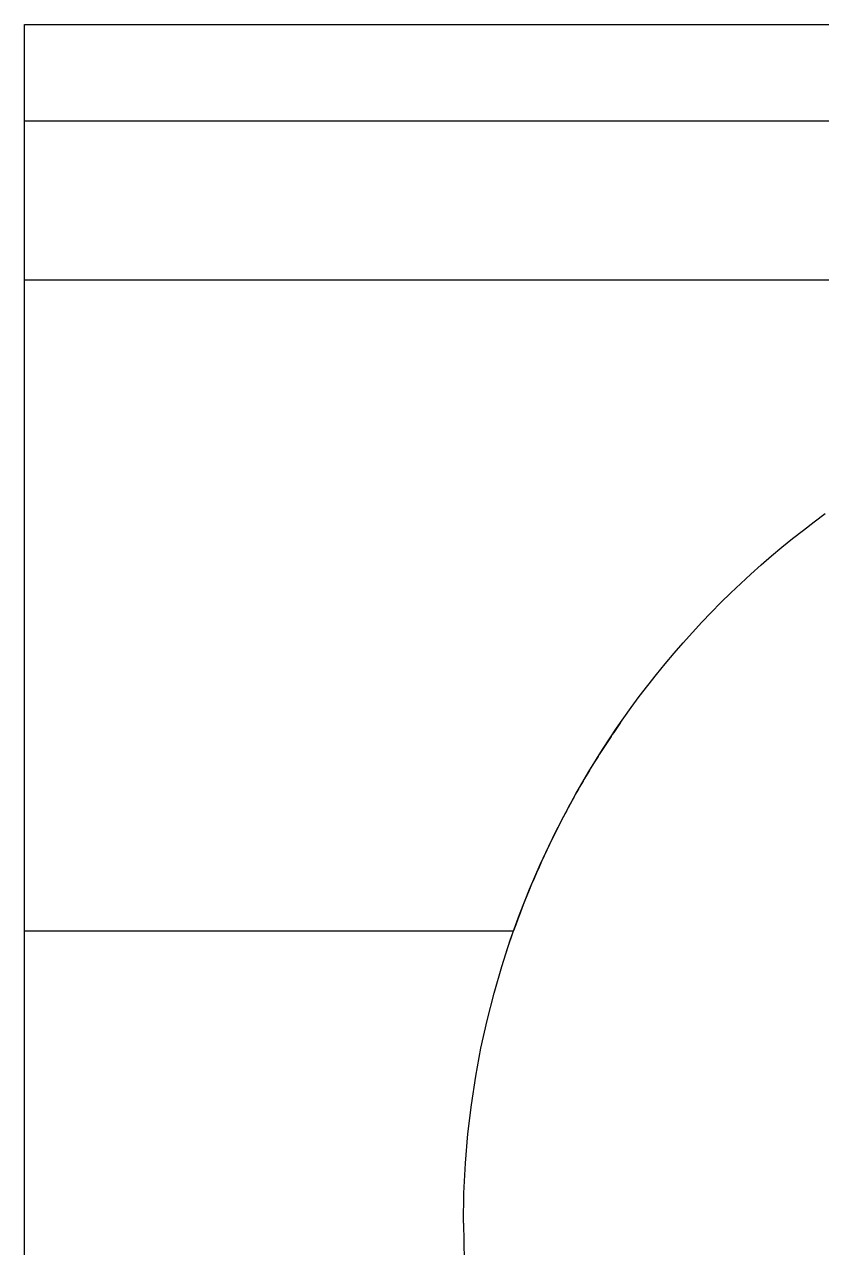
# Model space of a CAD drawing. Header units: inches. Extents: x 0 to 77285, y -118 to 40065.
# Drawn here: x 69211.219 to 69213.943, y 25350.486 to 25354.669 of the extents above; entities that cross this region are included whole.
import ezdxf

# ---------------------------------------------------------------- set-up
doc = ezdxf.new("R2010")
doc.units = ezdxf.units.IN
doc.header["$LTSCALE"] = 5
doc.header["$MEASUREMENT"] = 0
doc.layers.add('55', color=5, linetype='Continuous')

# ---------------------------------------------------------------- blocks, each defined once
blk = doc.blocks.new('A$Ce961e380')
for p, q in [((-258.0041, -25.8611), (-258.0041, -17.5612)), ((-246.0041, -17.8914), (-258.0041, -17.8914)), ((-246.0041, -18.4357), (-258.0041, -18.4357)), ((-258.0041, -20.6612), (-256.3326, -20.6612)), ((-256.3325, -20.6612), (-256.3326, -20.6612))]:
    blk.add_line(p, q)
for points in [[(-258.0041, -17.5612), (-257.7604, -17.5612), (-257.5166, -17.5612), (-257.2728, -17.5612), (-257.029, -17.5613), (-256.7853, -17.5613), (-256.5415, -17.5613), (-256.2977, -17.5613), (-256.054, -17.5613), (-255.8102, -17.5613), (-255.5664, -17.5614), (-255.3226, -17.5614), (-255.0789, -17.5614), (-254.8351, -17.5614), (-254.5913, -17.5614), (-254.3475, -17.5614), (-254.1038, -17.5614), (-253.86, -17.5614), (-253.6162, -17.5614), (-253.3725, -17.5614), (-253.1287, -17.5615)], [(-256.5041, -21.6612), (-256.5024, -21.558), (-256.4972, -21.4562), (-256.4886, -21.3557), (-256.4768, -21.2565), (-256.4619, -21.1589), (-256.444, -21.0627), (-256.4231, -20.968), (-256.3993, -20.8749), (-256.3729, -20.7835), (-256.3438, -20.6937), (-256.3122, -20.6056), (-256.2782, -20.5193), (-256.2419, -20.4348), (-256.2033, -20.3521), (-256.1626, -20.2714), (-256.12, -20.1926), (-256.0754, -20.1158), (-256.029, -20.041), (-255.9809, -19.9684), (-255.9312, -19.8978), (-255.9029, -19.8595), (-255.874, -19.8217), (-255.8446, -19.7845), (-255.8147, -19.7477), (-255.7842, -19.7115), (-255.7532, -19.6758), (-255.7216, -19.6406), (-255.6896, -19.606), (-255.657, -19.5719), (-255.624, -19.5384), (-255.5904, -19.5054), (-255.5564, -19.4729), (-255.5218, -19.4411), (-255.4868, -19.4098), (-255.4514, -19.379), (-255.4155, -19.3489), (-255.3791, -19.3193), (-255.3424, -19.2903), (-255.3051, -19.2619), (-255.2675, -19.2341)], [(-255.9676, -19.949), (-255.9722, -19.9557), (-255.9768, -19.9625), (-255.9814, -19.9692), (-255.986, -19.9759), (-255.9906, -19.9827), (-255.9952, -19.9894), (-255.9997, -19.9962), (-256.0042, -20.003), (-256.0087, -20.0098), (-256.0132, -20.0166), (-256.0177, -20.0235), (-256.0221, -20.0303), (-256.0265, -20.0371), (-256.0309, -20.044), (-256.0353, -20.0509), (-256.0397, -20.0578), (-256.044, -20.0647), (-256.0484, -20.0716), (-256.0527, -20.0785), (-256.057, -20.0855), (-256.0626, -20.0945), (-256.0681, -20.1036), (-256.0736, -20.1127), (-256.0791, -20.1218), (-256.0845, -20.1309), (-256.0899, -20.1401), (-256.0953, -20.1493), (-256.1006, -20.1585), (-256.106, -20.1677), (-256.1112, -20.177), (-256.1165, -20.1862), (-256.1217, -20.1955), (-256.1269, -20.2048), (-256.1321, -20.2141), (-256.1372, -20.2235), (-256.1423, -20.2328), (-256.1473, -20.2422), (-256.1523, -20.2516), (-256.1573, -20.261), (-256.1623, -20.2704), (-256.1721, -20.2893), (-256.1818, -20.3083), (-256.1913, -20.3273), (-256.2007, -20.3465), (-256.21, -20.3657), (-256.2191, -20.3849), (-256.2281, -20.4043), (-256.237, -20.4237), (-256.2457, -20.4431), (-256.2543, -20.4627), (-256.2628, -20.4823), (-256.2711, -20.5019), (-256.2793, -20.5217), (-256.2873, -20.5414), (-256.2952, -20.5613), (-256.303, -20.5812), (-256.3106, -20.6011), (-256.3181, -20.6211), (-256.3254, -20.6411), (-256.3326, -20.6612)], [(-256.3573, -20.7341), (-256.3572, -20.7338), (-256.3571, -20.7336), (-256.357, -20.7333), (-256.3569, -20.733), (-256.3569, -20.7328), (-256.3568, -20.7325), (-256.3567, -20.7322), (-256.3566, -20.7319), (-256.3565, -20.7317), (-256.3564, -20.7314), (-256.3563, -20.7311), (-256.3562, -20.7309), (-256.3561, -20.7306), (-256.3561, -20.7303), (-256.356, -20.73), (-256.3559, -20.7298), (-256.3558, -20.7295), (-256.3557, -20.7292), (-256.3556, -20.729), (-256.3555, -20.7287), (-256.3544, -20.7253), (-256.3533, -20.7219), (-256.3522, -20.7185), (-256.3511, -20.7151), (-256.3499, -20.7118), (-256.3488, -20.7084), (-256.3477, -20.705), (-256.3465, -20.7016), (-256.3454, -20.6983), (-256.3442, -20.6949), (-256.3431, -20.6915), (-256.3419, -20.6881), (-256.3408, -20.6848), (-256.3396, -20.6814), (-256.3385, -20.678), (-256.3373, -20.6747), (-256.3361, -20.6713), (-256.3349, -20.6679), (-256.3337, -20.6646), (-256.3326, -20.6612)], [(-256.5041, -21.6612), (-256.5015, -21.7884)]]:
    blk.add_lwpolyline(points)
blk = doc.blocks.new('A$C638f0059')
for p, q in [((-80.5041, -25.8611), (-80.5041, -17.5612)), ((-68.5041, -17.8914), (-80.5041, -17.8914)), ((-68.5041, -18.4357), (-80.5041, -18.4357)), ((-80.5041, -20.6612), (-78.8326, -20.6612)), ((-78.8325, -20.6612), (-78.8326, -20.6612))]:
    blk.add_line(p, q)
for points in [[(-80.5041, -17.5612), (-80.2604, -17.5612), (-80.0166, -17.5612), (-79.7728, -17.5612), (-79.529, -17.5613), (-79.2853, -17.5613), (-79.0415, -17.5613), (-78.7977, -17.5613), (-78.554, -17.5613), (-78.3102, -17.5613), (-78.0664, -17.5614), (-77.8226, -17.5614), (-77.5789, -17.5614), (-77.3351, -17.5614), (-77.0913, -17.5614), (-76.8475, -17.5614), (-76.6038, -17.5614), (-76.36, -17.5614), (-76.1162, -17.5614), (-75.8725, -17.5614), (-75.6287, -17.5615)], [(-79.0041, -21.6612), (-79.0024, -21.558), (-78.9972, -21.4562), (-78.9886, -21.3557), (-78.9768, -21.2565), (-78.9619, -21.1589), (-78.944, -21.0627), (-78.9231, -20.968), (-78.8993, -20.8749), (-78.8729, -20.7835), (-78.8438, -20.6937), (-78.8122, -20.6056), (-78.7782, -20.5193), (-78.7419, -20.4348), (-78.7033, -20.3521), (-78.6626, -20.2714), (-78.62, -20.1926), (-78.5754, -20.1158), (-78.529, -20.041), (-78.4809, -19.9684), (-78.4312, -19.8978), (-78.4029, -19.8595), (-78.374, -19.8217), (-78.3446, -19.7845), (-78.3147, -19.7477), (-78.2842, -19.7115), (-78.2532, -19.6758), (-78.2216, -19.6406), (-78.1896, -19.606), (-78.157, -19.5719), (-78.124, -19.5384), (-78.0904, -19.5054), (-78.0564, -19.4729), (-78.0218, -19.4411), (-77.9868, -19.4098), (-77.9514, -19.379), (-77.9155, -19.3489), (-77.8791, -19.3193), (-77.8424, -19.2903), (-77.8051, -19.2619), (-77.7675, -19.2341)], [(-78.4676, -19.949), (-78.4722, -19.9557), (-78.4768, -19.9625), (-78.4814, -19.9692), (-78.486, -19.9759), (-78.4906, -19.9827), (-78.4952, -19.9894), (-78.4997, -19.9962), (-78.5042, -20.003), (-78.5087, -20.0098), (-78.5132, -20.0166), (-78.5177, -20.0235), (-78.5221, -20.0303), (-78.5265, -20.0371), (-78.5309, -20.044), (-78.5353, -20.0509), (-78.5397, -20.0578), (-78.544, -20.0647), (-78.5484, -20.0716), (-78.5527, -20.0785), (-78.557, -20.0855), (-78.5626, -20.0945), (-78.5681, -20.1036), (-78.5736, -20.1127), (-78.5791, -20.1218), (-78.5845, -20.1309), (-78.5899, -20.1401), (-78.5953, -20.1493), (-78.6006, -20.1585), (-78.606, -20.1677), (-78.6112, -20.177), (-78.6165, -20.1862), (-78.6217, -20.1955), (-78.6269, -20.2048), (-78.6321, -20.2141), (-78.6372, -20.2235), (-78.6423, -20.2328), (-78.6473, -20.2422), (-78.6523, -20.2516), (-78.6573, -20.261), (-78.6623, -20.2704), (-78.6721, -20.2893), (-78.6818, -20.3083), (-78.6913, -20.3273), (-78.7007, -20.3465), (-78.71, -20.3657), (-78.7191, -20.3849), (-78.7281, -20.4043), (-78.737, -20.4237), (-78.7457, -20.4431), (-78.7543, -20.4627), (-78.7628, -20.4823), (-78.7711, -20.5019), (-78.7793, -20.5217), (-78.7873, -20.5414), (-78.7952, -20.5613), (-78.803, -20.5812), (-78.8106, -20.6011), (-78.8181, -20.6211), (-78.8254, -20.6411), (-78.8326, -20.6612)], [(-78.8573, -20.7341), (-78.8572, -20.7338), (-78.8571, -20.7336), (-78.857, -20.7333), (-78.8569, -20.733), (-78.8569, -20.7328), (-78.8568, -20.7325), (-78.8567, -20.7322), (-78.8566, -20.7319), (-78.8565, -20.7317), (-78.8564, -20.7314), (-78.8563, -20.7311), (-78.8562, -20.7309), (-78.8561, -20.7306), (-78.8561, -20.7303), (-78.856, -20.73), (-78.8559, -20.7298), (-78.8558, -20.7295), (-78.8557, -20.7292), (-78.8556, -20.729), (-78.8555, -20.7287), (-78.8544, -20.7253), (-78.8533, -20.7219), (-78.8522, -20.7185), (-78.8511, -20.7151), (-78.8499, -20.7118), (-78.8488, -20.7084), (-78.8477, -20.705), (-78.8465, -20.7016), (-78.8454, -20.6983), (-78.8442, -20.6949), (-78.8431, -20.6915), (-78.8419, -20.6881), (-78.8408, -20.6848), (-78.8396, -20.6814), (-78.8385, -20.678), (-78.8373, -20.6747), (-78.8361, -20.6713), (-78.8349, -20.6679), (-78.8337, -20.6646), (-78.8326, -20.6612)], [(-79.0041, -21.6612), (-79.0015, -21.7884)]]:
    blk.add_lwpolyline(points)
blk = doc.blocks.new('A$C5cd82ed8')
at = {"layer": '55'}
for name, p in [('A$Ce961e380', (189.5, 72.5)), ('A$C638f0059', (12, 72.5))]:
    blk.add_blockref(name, p, dxfattribs=at)

msp = doc.modelspace()

# ---------------------------------------------------------------- block references
msp.add_blockref('A$C5cd82ed8', (69279.72286911, 25299.73021317, -2129.44904593))

doc.saveas('drawing.dxf')
